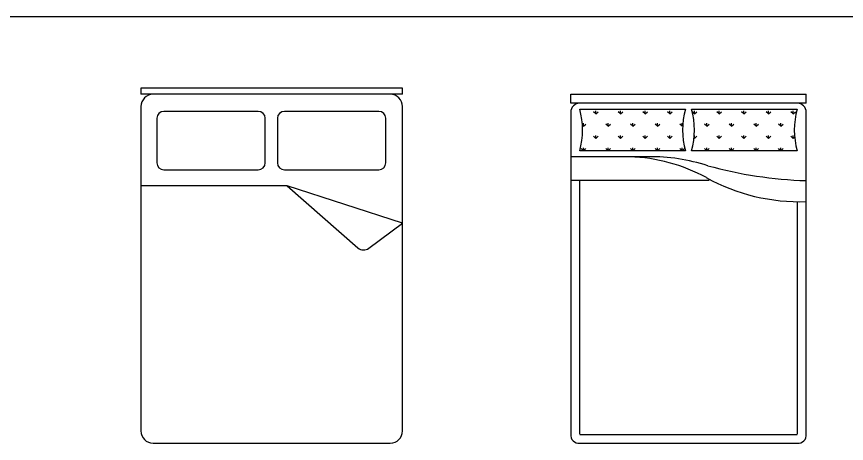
# Model space of a CAD drawing. Header units: millimetres. Extents: x 1787 to 68324, y 1435 to 30835.
# Drawn here: x 52737 to 57496, y 24508 to 26955 of the extents above; entities that cross this region are included whole.
import ezdxf

# ---------------------------------------------------------------- set-up
doc = ezdxf.new("R2010")
doc.units = ezdxf.units.MM
doc.layers.add('www.cad-blocks.net', color=7, linetype='Continuous')

# ---------------------------------------------------------------- blocks, each defined once
blk = doc.blocks.new('A$C400A1C0B')
for p, q in [((1.5, 2.035), (0, 2.035)), ((0, 2.035), (0, 2)), ((1.5, 2), (0, 2)), ((1.5, 2), (1.5, 2.035)), ((0, 1.93), (0, 0.07)), ((1.5, 0.07), (1.5, 1.93)), ((0.0919, 1.8624), (0.0919, 1.6069)), ((0.6731, 1.9024), (0.1319, 1.9024)), ((0.7131, 1.6069), (0.7131, 1.8624)), ((0.7828, 1.8624), (0.7828, 1.6069)), ((1.364, 1.9024), (0.8228, 1.9024)), ((1.404, 1.6069), (1.404, 1.8624)), ((0.1319, 1.5669), (0.6731, 1.5669)), ((0.8228, 1.5669), (1.364, 1.5669)), ((0.8395, 1.4761), (0, 1.4761)), ((1.5, 1.2611), (0.8395, 1.4761)), ((0.8395, 1.4761), (1.2448, 1.12)), ((1.3078, 1.1175), (1.5, 1.2611)), ((0.07, 0), (1.43, 0))]:
    blk.add_line(p, q)
for centre, radius, start, end in [((0.07, 1.93), 0.07, 90, 180), ((1.43, 1.93), 0.07, 0, 90), ((0.1319, 1.8624), 0.04, 90, 180), ((0.6731, 1.8624), 0.04, 0, 90), ((0.8228, 1.8624), 0.04, 90, 180), ((1.364, 1.8624), 0.04, 0, 90), ((0.1319, 1.6069), 0.04, 180, 270), ((0.6731, 1.6069), 0.04, 270, 0), ((0.8228, 1.6069), 0.04, 180, 270), ((1.364, 1.6069), 0.04, 270, 0), ((1.2778, 1.1575), 0.05, 228.6958, 306.7579), ((0.07, 0.07), 0.07, 180, 270), ((1.43, 0.07), 0.07, 270, 0)]:
    blk.add_arc(centre, radius, start, end)
blk = doc.blocks.new('A$C12985229')
for p, q in [((0, 2, 0.6857), (1.3503, 2, 0.6857)), ((0, 1.9488, 0.6857), (0, 2, 0.6857)), ((1.3503, 1.9488, 0.6857), (1.3503, 2, 0.6857)), ((1.3503, 1.9488, 0.6857), (0, 1.9488, 0.6857)), ((0.0512, 1.9147, 0.6857), (0.6581, 1.9147, 0.6857)), ((0.1439, 1.8872, 0.6857), (0.1439, 1.906, 0.6857)), ((0.2854, 1.8872, 0.6857), (0.2854, 1.906, 0.6857)), ((0.4268, 1.8872, 0.6857), (0.4268, 1.906, 0.6857)), ((0.5682, 1.8872, 0.6857), (0.5682, 1.906, 0.6857)), ((0.6922, 1.9147, 0.6857), (1.2991, 1.9147, 0.6857)), ((0.7096, 1.8872, 0.6857), (0.7096, 1.906, 0.6857)), ((0.851, 1.8872, 0.6857), (0.851, 1.906, 0.6857)), ((0.9925, 1.8872, 0.6857), (0.9925, 1.906, 0.6857)), ((1.1339, 1.8872, 0.6857), (1.1339, 1.906, 0.6857)), ((1.2753, 1.8872, 0.6857), (1.2753, 1.906, 0.6857)), ((0, 1.8976, 0.6857), (0, 0.0512, 0.6857)), ((0.1439, 1.8872, 0.6857), (0.1307, 1.9005, 0.6857)), ((0.1439, 1.8872, 0.6857), (0.1572, 1.9005, 0.6857)), ((0.2854, 1.8872, 0.6857), (0.2721, 1.9005, 0.6857)), ((0.2854, 1.8872, 0.6857), (0.2986, 1.9005, 0.6857)), ((0.4268, 1.8872, 0.6857), (0.4135, 1.9005, 0.6857)), ((0.4268, 1.8872, 0.6857), (0.44, 1.9005, 0.6857)), ((0.5682, 1.8872, 0.6857), (0.5549, 1.9005, 0.6857)), ((0.5682, 1.8872, 0.6857), (0.5815, 1.9005, 0.6857)), ((0.7096, 1.8872, 0.6857), (0.6964, 1.9005, 0.6857)), ((0.7096, 1.8872, 0.6857), (0.7229, 1.9005, 0.6857)), ((0.851, 1.8872, 0.6857), (0.8378, 1.9005, 0.6857)), ((0.851, 1.8872, 0.6857), (0.8643, 1.9005, 0.6857)), ((0.9925, 1.8872, 0.6857), (0.9792, 1.9005, 0.6857)), ((0.9925, 1.8872, 0.6857), (1.0057, 1.9005, 0.6857)), ((1.1339, 1.8872, 0.6857), (1.1206, 1.9005, 0.6857)), ((1.1339, 1.8872, 0.6857), (1.1471, 1.9005, 0.6857)), ((1.2753, 1.8872, 0.6857), (1.262, 1.9005, 0.6857)), ((1.2753, 1.8872, 0.6857), (1.2886, 1.9005, 0.6857)), ((1.3503, 0.0512, 0.6857), (1.3503, 1.8976, 0.6857)), ((0.0732, 1.8165, 0.6857), (0.0674, 1.8224, 0.6857)), ((0.0732, 1.8165, 0.6857), (0.0732, 1.8353, 0.6857)), ((0.0732, 1.8165, 0.6857), (0.0865, 1.8298, 0.6857)), ((0.2146, 1.8165, 0.6857), (0.2014, 1.8298, 0.6857)), ((0.2146, 1.8165, 0.6857), (0.2146, 1.8353, 0.6857)), ((0.2146, 1.8165, 0.6857), (0.2279, 1.8298, 0.6857)), ((0.3561, 1.8165, 0.6857), (0.3428, 1.8298, 0.6857)), ((0.3561, 1.8165, 0.6857), (0.3561, 1.8353, 0.6857)), ((0.3561, 1.8165, 0.6857), (0.3693, 1.8298, 0.6857)), ((0.4975, 1.8165, 0.6857), (0.4842, 1.8298, 0.6857)), ((0.4975, 1.8165, 0.6857), (0.4975, 1.8353, 0.6857)), ((0.4975, 1.8165, 0.6857), (0.5107, 1.8298, 0.6857)), ((0.6389, 1.8165, 0.6857), (0.6256, 1.8298, 0.6857)), ((0.6389, 1.8165, 0.6857), (0.6389, 1.8353, 0.6857)), ((0.6389, 1.8165, 0.6857), (0.6417, 1.8193, 0.6857)), ((0.7803, 1.8165, 0.6857), (0.7671, 1.8298, 0.6857)), ((0.7803, 1.8165, 0.6857), (0.7803, 1.8353, 0.6857)), ((0.7803, 1.8165, 0.6857), (0.7936, 1.8298, 0.6857)), ((0.9217, 1.8165, 0.6857), (0.9085, 1.8298, 0.6857)), ((0.9217, 1.8165, 0.6857), (0.9217, 1.8353, 0.6857)), ((0.9217, 1.8165, 0.6857), (0.935, 1.8298, 0.6857)), ((1.0632, 1.8165, 0.6857), (1.0499, 1.8298, 0.6857)), ((1.0632, 1.8165, 0.6857), (1.0632, 1.8353, 0.6857)), ((1.0632, 1.8165, 0.6857), (1.0764, 1.8298, 0.6857)), ((1.2046, 1.8165, 0.6857), (1.1913, 1.8298, 0.6857)), ((1.2046, 1.8165, 0.6857), (1.2046, 1.8353, 0.6857)), ((1.2046, 1.8165, 0.6857), (1.2178, 1.8298, 0.6857)), ((0.1439, 1.7458, 0.6857), (0.1439, 1.7646, 0.6857)), ((0.2854, 1.7458, 0.6857), (0.2854, 1.7646, 0.6857)), ((0.4268, 1.7458, 0.6857), (0.4268, 1.7646, 0.6857)), ((0.5682, 1.7458, 0.6857), (0.5682, 1.7646, 0.6857)), ((0.7096, 1.7458, 0.6857), (0.7096, 1.7646, 0.6857)), ((0.851, 1.7458, 0.6857), (0.851, 1.7646, 0.6857)), ((0.9925, 1.7458, 0.6857), (0.9925, 1.7646, 0.6857)), ((1.1339, 1.7458, 0.6857), (1.1339, 1.7646, 0.6857)), ((1.2753, 1.7458, 0.6857), (1.2753, 1.7646, 0.6857)), ((0.1439, 1.7458, 0.6857), (0.1307, 1.7591, 0.6857)), ((0.1439, 1.7458, 0.6857), (0.1572, 1.7591, 0.6857)), ((0.2854, 1.7458, 0.6857), (0.2721, 1.7591, 0.6857)), ((0.2854, 1.7458, 0.6857), (0.2986, 1.7591, 0.6857)), ((0.4268, 1.7458, 0.6857), (0.4135, 1.7591, 0.6857)), ((0.4268, 1.7458, 0.6857), (0.44, 1.7591, 0.6857)), ((0.5682, 1.7458, 0.6857), (0.5549, 1.7591, 0.6857)), ((0.5682, 1.7458, 0.6857), (0.5815, 1.7591, 0.6857)), ((0.7096, 1.7458, 0.6857), (0.7067, 1.7487, 0.6857)), ((0.7096, 1.7458, 0.6857), (0.7229, 1.7591, 0.6857)), ((0.851, 1.7458, 0.6857), (0.8378, 1.7591, 0.6857)), ((0.851, 1.7458, 0.6857), (0.8643, 1.7591, 0.6857)), ((0.9925, 1.7458, 0.6857), (0.9792, 1.7591, 0.6857)), ((0.9925, 1.7458, 0.6857), (1.0057, 1.7591, 0.6857)), ((1.1339, 1.7458, 0.6857), (1.1206, 1.7591, 0.6857)), ((1.1339, 1.7458, 0.6857), (1.1471, 1.7591, 0.6857)), ((1.2753, 1.7458, 0.6857), (1.262, 1.7591, 0.6857)), ((1.2753, 1.7458, 0.6857), (1.284, 1.7545, 0.6857)), ((0.6581, 1.6759, 0.6857), (0.0512, 1.6759, 0.6857)), ((0.0725, 1.6759, 0.6857), (0.06, 1.6884, 0.6857)), ((0.0732, 1.6759, 0.6857), (0.0732, 1.6939, 0.6857)), ((0.074, 1.6759, 0.6857), (0.0865, 1.6884, 0.6857)), ((0.2139, 1.6759, 0.6857), (0.2014, 1.6884, 0.6857)), ((0.2146, 1.6759, 0.6857), (0.2146, 1.6939, 0.6857)), ((0.2154, 1.6759, 0.6857), (0.2279, 1.6884, 0.6857)), ((0.3553, 1.6759, 0.6857), (0.3428, 1.6884, 0.6857)), ((0.3561, 1.6759, 0.6857), (0.3561, 1.6939, 0.6857)), ((0.3568, 1.6759, 0.6857), (0.3693, 1.6884, 0.6857)), ((0.4967, 1.6759, 0.6857), (0.4842, 1.6884, 0.6857)), ((0.4975, 1.6759, 0.6857), (0.4975, 1.6939, 0.6857)), ((0.4982, 1.6759, 0.6857), (0.5107, 1.6884, 0.6857)), ((0.6382, 1.6759, 0.6857), (0.6256, 1.6884, 0.6857)), ((0.6389, 1.6759, 0.6857), (0.6389, 1.6939, 0.6857)), ((0.6397, 1.6759, 0.6857), (0.6522, 1.6884, 0.6857)), ((1.2991, 1.6759, 0.6857), (0.6922, 1.6759, 0.6857)), ((0.7796, 1.6759, 0.6857), (0.7671, 1.6884, 0.6857)), ((0.7803, 1.6759, 0.6857), (0.7803, 1.6939, 0.6857)), ((0.7811, 1.6759, 0.6857), (0.7936, 1.6884, 0.6857)), ((0.921, 1.6759, 0.6857), (0.9085, 1.6884, 0.6857)), ((0.9217, 1.6759, 0.6857), (0.9217, 1.6939, 0.6857)), ((0.9225, 1.6759, 0.6857), (0.935, 1.6884, 0.6857)), ((1.0624, 1.6759, 0.6857), (1.0499, 1.6884, 0.6857)), ((1.0632, 1.6759, 0.6857), (1.0632, 1.6939, 0.6857)), ((1.0639, 1.6759, 0.6857), (1.0764, 1.6884, 0.6857)), ((1.2038, 1.6759, 0.6857), (1.1913, 1.6884, 0.6857)), ((1.2046, 1.6759, 0.6857), (1.2046, 1.6939, 0.6857)), ((1.2053, 1.6759, 0.6857), (1.2178, 1.6884, 0.6857)), ((0.4448, 1.6417, 0.6857), (0, 1.6417, 0.6857)), ((0.7946, 1.5053, 0.6857), (0, 1.5053, 0.6857)), ((0.05, 1.5053, 0.6857), (0.05, 0.0512, 0.6857)), ((1.3003, 0.0512, 0.6857), (1.3003, 1.3843, 0.6857)), ((0.0512, 0.05, 0.6857), (1.2991, 0.05, 0.6857)), ((0.0512, 0, 0.6857), (1.2991, 0, 0.6857))]:
    blk.add_line(p, q)
for centre, radius, start, end in [((0.0512, 1.8976, 0.6857), 0.0512, 90, 180), ((-0.3583, 1.7953, 0.6857), 0.4265, 343.7398, 16.2602), ((1.0675, 1.7953, 0.6857), 0.4265, 163.7398, 196.2602), ((0.2828, 1.7953, 0.6857), 0.4265, 343.7398, 16.2602), ((1.7086, 1.7953, 0.6857), 0.4265, 163.7398, 196.2602), ((1.2991, 1.8976, 0.6857), 0.0512, 0, 90), ((0.3064, 0.657, 0.6857), 0.9853, 61.4328, 88.1261), ((0.4587, 0.5712, 0.6857), 1.0706, 72.1966, 90.7418), ((1.4282, 3.9296, 0.6857), 2.4256, 254.6478, 268.1592), ((1.3122, 2.4884, 0.6857), 1.1042, 241.0367, 271.9757), ((0.0454, 0.0454, 0.6857), 0.0458, 172.7599, 277.2401), ((1.3049, 0.0454, 0.6857), 0.0458, 262.7599, 7.2401)]:
    blk.add_arc(centre, radius, start, end)
blk = doc.blocks.new('A$C49901C49')
blk.add_blockref('A$C12985229', (0, 0))
blk = doc.blocks.new('format')
at = {"color": 155, "true_color": 0x546d8e}
blk.add_line((47364.4, 36438.1), (110172.9, 36438.1), dxfattribs=at)

msp = doc.modelspace()

# ---------------------------------------------------------------- block references
at = {"xscale": 1000, "yscale": 1000, "zscale": 1000}
for name, p in [('A$C400A1C0B', (53450, 24509.5)), ('A$C49901C49', (55915.2, 24509.5))]:
    msp.add_blockref(name, p, dxfattribs=at)
at = {"layer": 'www.cad-blocks.net'}
msp.add_blockref('format', (-41848.5, -9482.9), dxfattribs=at)

doc.saveas('drawing.dxf')
